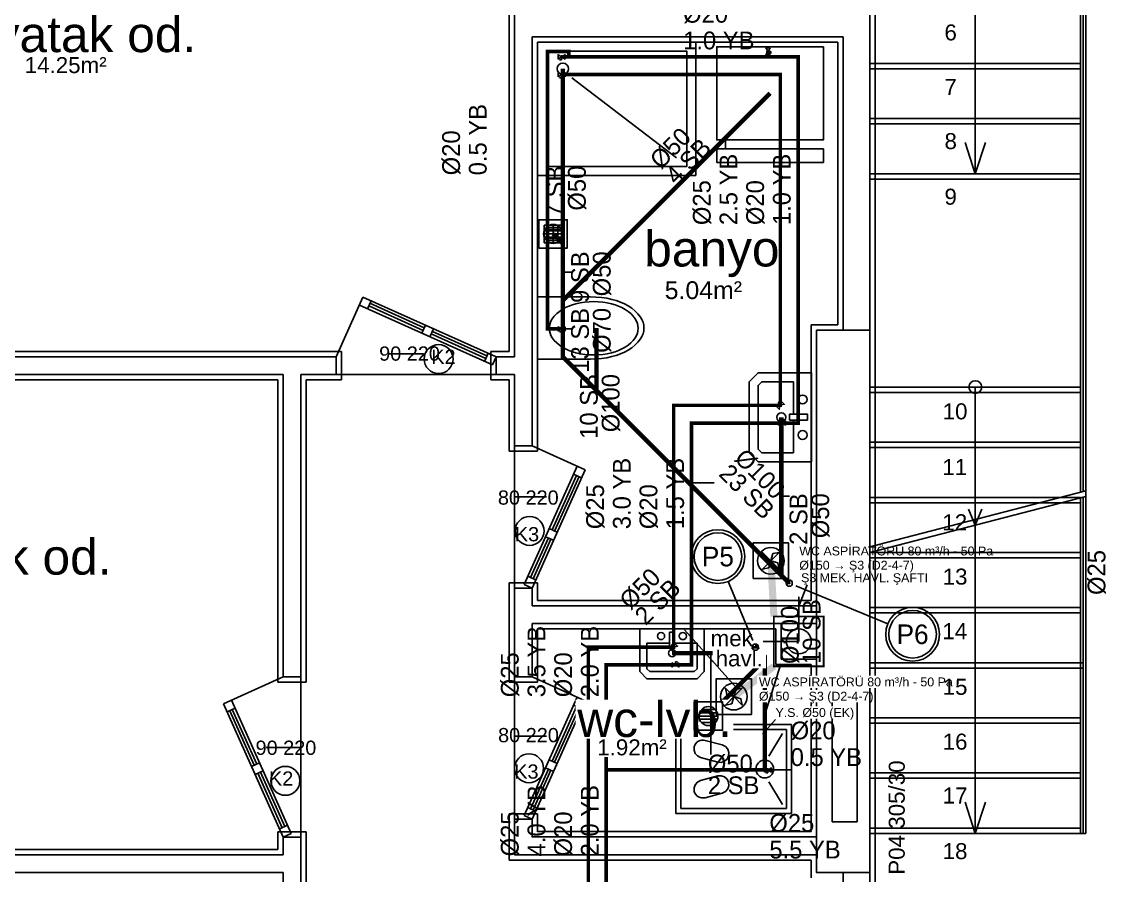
# Model space of a CAD drawing. Header units: centimetres. Extents: x -7420 to 31836, y -2 to 2802.
# Drawn here: x 10613 to 11220, y 1133 to 1613 of the extents above; entities that cross this region are included whole.
import ezdxf
from ezdxf.enums import TextEntityAlignment as Align

# ---------------------------------------------------------------- set-up
doc = ezdxf.new("R2010")
doc.units = ezdxf.units.CM
doc.linetypes.add('BASMA HATTI', pattern=[31, 25, -6])
doc.linetypes.add('PISSU HATTI', pattern=[26, 20, -6])
for name, color, linetype in [('ROTAS-CIHAZ', 135, 'CONTINUOUS'), ('ROTAS-HAVALANDIRMA', 30, 'CONTINUOUS'), ('ROTAS-HAVALANDIRMA-YAZI', 30, 'CONTINUOUS'), ('ROTAS-MIMARI', 8, 'CONTINUOUS'), ('ROTAS-MIMARI-KOLON', 8, 'CONTINUOUS'), ('ROTAS-MIMARI-YAZI', 8, 'CONTINUOUS'), ('ROTAS-PISSU-BORU-TAVANDAN', 6, 'PISSU HATTI'), ('ROTAS-PISSU-KOLONNO', 211, 'CONTINUOUS'), ('ROTAS-SEMBOL-KILAVUZ', 8, 'Continuous'), ('ROTAS-SICAKSU-BORU', 1, 'BASMA HATTI'), ('ROTAS-SOGUKSU-BORU', 5, 'CONTINUOUS'), ('ROTAS-TEFRIS', 15, 'CONTINUOUS')]:
    doc.layers.add(name, color=color, linetype=linetype)
doc.styles.add('ROTAS', font='arial.ttf')

# ---------------------------------------------------------------- blocks, each defined once
blk = doc.blocks.new('ROTAS-PIS-SU-CAP-SB')
for tag, p in [('PSCP_001', (0.833, 1.29)), ('PS_001', (0.833, 0.066))]:
    blk.add_attdef(tag, p, '', height=1)
blk = doc.blocks.new('ROTAS-YER-SUZGECI-PLAN')
for p, q in [((-6.67, 0), (6.67, 0)), ((-6.27, 2.27), (6.27, 2.27)), ((-4.89, 4.53), (4.89, 4.53)), ((-6.27, -2.27), (6.27, -2.27)), ((-4.89, -4.53), (4.89, -4.53))]:
    blk.add_line(p, q)
blk.add_lwpolyline([(-10, -10), (10, -10), (10, 10), (-10, 10)], close=True)
blk.add_circle((0, 0), 6.67)
blk = doc.blocks.new('ROTAS-PIS-SU-KOLON')
h = blk.add_hatch(color=256)
h.dxf.hatch_style = 1
h.paths.add_polyline_path([(1.5, 0), (1.5, 0.4), (1.3, 0.8), (1.1, 1.1), (0.8, 1.3), (0.4, 1.5), (0, 1.5), (-0.4, 1.5), (-0.8, 1.3), (-1.1, 1.1), (-1.3, 0.8), (-1.5, 0.4), (-1.5, 0), (-1.5, -0.4), (-1.3, -0.8), (-1.1, -1.1), (-0.8, -1.3), (-0.4, -1.5), (0, -1.5), (0.4, -1.5), (0.8, -1.3), (1.1, -1.1), (1.3, -0.8), (1.5, -0.4)])
blk.add_circle((0, 0), 3.5)
blk = doc.blocks.new('ROTAS-KURESEL-VANA')
for p, q in [((0, 3.1), (0, 8)), ((0, 8), (5.4, 8))]:
    blk.add_line(p, q)
for points in [[(-9, 5.8), (-9, -5), (0, 0.4)], [(9, 5.8), (9, -5), (0, 0.4)]]:
    blk.add_lwpolyline(points, close=True)
blk.add_circle((0, 0.4), 2.71)
blk.add_attdef('CAP', text='', height=10).set_placement((-1.1, 0), align=Align.CENTER)
blk = doc.blocks.new('ROTAS-TEMIZ-SU-CAP-MB')
for tag, p in [('SOCP_001', (0.833, 4.917)), ('SO_001', (0.833, 3.417)), ('SCCP_001', (0.833, 1.917)), ('SC_001', (0.833, 0.417))]:
    blk.add_attdef(tag, p, '', height=1)
blk = doc.blocks.new('ROTAS-ASPIRATOR')
blk.add_lwpolyline([(-10, -10), (10, -10), (10, 10), (-10, 10)], close=True)
for points in [[(0, 0), (-4, 1.17), (-4.71, 4.71), (0, 0)], [(0, 0), (-1.17, -4), (-4.71, -4.71), (0, 0)], [(0, 0), (1.17, 4), (4.71, 4.71), (0, 0)], [(0, 0), (4, -1.17), (4.71, -4.71), (0, 0)]]:
    blk.add_lwpolyline(points)
blk.add_circle((0, 0), 7.5)
blk = doc.blocks.new('ROTAS-KOLON-NO-PIS-SU')
for radius in [27.5, 24.3]:
    blk.add_circle((0, 0), radius)
blk.add_attdef('K', text='', height=20).set_placement((0, 0), align=Align.MIDDLE_CENTER)

msp = doc.modelspace()

# ---------------------------------------------------------------- linework, layer by layer
at = {"layer": 'ROTAS-HAVALANDIRMA', "const_width": 4}
for points in [[(11036.41, 1278.24), (11034.67, 1309.58)], [(11036.41, 1250.24), (11013.83, 1233.16)]]:
    msp.add_lwpolyline(points, dxfattribs=at)
at = {"layer": 'ROTAS-HAVALANDIRMA', "const_width": 1}
msp.add_lwpolyline([(11064.41, 1250.24), (11064.41, 1278.24), (11036.41, 1278.24), (11036.41, 1250.24), (11064.41, 1250.24)], close=True, dxfattribs=at)
at = {"layer": 'ROTAS-MIMARI'}
for p, q in [((11149.66, 1774.24), (11149.66, 1527.24)), ((11208.91, 1774.24), (11208.91, 1348.07)), ((11210.41, 1774.24), (11210.41, 1348.46)), ((11211.91, 1774.24), (11211.91, 1345.75)), ((11090.41, 1689.24), (11090.41, 1439.24)), ((11093.41, 1474.24), (11093.41, 1689.24)), ((10887.41, 1427.24), (10887.41, 1627.1)), ((10890.41, 1624.1), (10890.41, 1424.24)), ((11075.41, 1604.24), (10900.41, 1604.24)), ((10900.41, 1604.24), (10900.41, 1374.24)), ((11075.41, 1604.24), (11075.41, 1439.24)), ((11072.41, 1601.24), (10903.41, 1601.24)), ((10903.41, 1601.24), (10903.41, 1371.24)), ((10992.41, 1531.24), (10992.41, 1601.24)), ((11072.41, 1601.24), (11072.41, 1442.24)), ((11090.41, 1589.24), (11208.91, 1589.24)), ((11090.41, 1586.24), (11208.91, 1586.24)), ((11090.41, 1558.24), (11208.91, 1558.24)), ((11090.41, 1555.24), (11208.91, 1555.24)), ((11149.66, 1527.24), (11143.93, 1544.76)), ((11149.66, 1527.24), (11155.39, 1544.76)), ((11090.41, 1527.24), (11208.91, 1527.24)), ((11090.41, 1524.24), (11208.91, 1524.24)), ((10917.21, 1498.38), (10907.21, 1498.38)), ((10907.21, 1498.38), (10907.21, 1488.38)), ((10907.21, 1495.91), (10917.21, 1495.91)), ((10907.21, 1493.38), (10917.21, 1493.38)), ((10909.68, 1498.38), (10909.68, 1488.38)), ((10912.3, 1498.38), (10912.3, 1488.38)), ((10914.91, 1498.38), (10914.91, 1488.38)), ((10917.21, 1488.38), (10917.21, 1498.38)), ((10907.21, 1490.85), (10917.21, 1490.85)), ((10907.21, 1488.38), (10917.21, 1488.38)), ((11093.41, 1414.24), (11093.41, 1474.24)), ((10790.16, 1424.24), (10805.28, 1457.88)), ((10880.16, 1424.24), (10805.28, 1457.88)), ((10933.29, 1457.98), (10903.36, 1457.98)), ((10903.36, 1457.98), (10903.36, 1422.94)), ((10878.12, 1419.68), (10803.23, 1453.32)), ((10807.79, 1451.27), (10809.84, 1455.83)), ((10839.13, 1439.16), (10808.53, 1452.91)), ((10839.78, 1440.6), (10809.18, 1454.35)), ((10840.44, 1442.08), (10838.39, 1437.52)), ((10845, 1440.03), (10842.95, 1435.47)), ((10874.94, 1424.8), (10844.34, 1438.55)), ((11057.41, 1442.24), (11057.41, 1287.24)), ((11072.41, 1442.24), (11057.41, 1442.24)), ((10874.29, 1423.36), (10843.69, 1437.11)), ((10793.16, 1427.24), (10433.41, 1427.24)), ((10793.16, 1411.24), (10793.16, 1427.24)), ((10875.6, 1426.29), (10873.55, 1421.72)), ((10887.41, 1427.24), (10877.16, 1427.24)), ((10877.16, 1427.24), (10877.16, 1411.24)), ((10430.41, 1424.24), (10790.16, 1424.24)), ((10790.16, 1414.24), (10790.16, 1424.24)), ((10819.91, 1425.87), (10839.24, 1425.87)), ((10880.16, 1424.24), (10878.12, 1419.68)), ((10880.16, 1424.24), (10890.41, 1424.24)), ((10880.16, 1414.24), (10880.16, 1424.24)), ((10933.29, 1422.98), (10903.4, 1422.98)), ((10430.41, 1414.24), (10760.41, 1414.24)), ((10760.41, 1414.24), (10760.41, 1244.24)), ((10770.41, 1414.24), (10790.16, 1414.24)), ((10770.41, 1414.24), (10770.41, 1244.24)), ((10880.16, 1414.24), (10790.16, 1414.24)), ((10880.16, 1414.24), (10890.41, 1414.24)), ((10890.41, 1414.24), (10890.41, 1374.24)), ((11093.41, 1189.24), (11093.41, 1414.24)), ((10433.41, 1411.24), (10757.41, 1411.24)), ((10757.41, 1411.24), (10757.41, 1241.24)), ((10773.41, 1241.24), (10773.41, 1411.24)), ((10773.41, 1411.24), (10793.16, 1411.24)), ((10877.16, 1411.24), (10887.41, 1411.24)), ((10887.41, 1371.24), (10887.41, 1411.24)), ((11090.41, 1407.24), (11208.91, 1407.24)), ((11090.41, 1404.24), (11208.91, 1404.24)), ((11149.66, 1407.24), (11149.66, 1329.6)), ((10900.41, 1374.24), (10890.41, 1374.24)), ((10890.41, 1294.24), (10890.41, 1374.24)), ((10900.41, 1374.24), (10930.32, 1360.8)), ((11090.41, 1376.24), (11208.91, 1376.24)), ((11090.41, 1373.24), (11208.91, 1373.24)), ((10903.41, 1371.24), (10887.41, 1371.24)), ((10895.85, 1296.29), (10925.76, 1362.85)), ((10900.41, 1294.24), (10930.32, 1360.8)), ((10911.6, 1326.95), (10925.35, 1357.55)), ((10913.04, 1326.3), (10926.79, 1356.9)), ((10923.71, 1358.29), (10928.27, 1356.24)), ((11089.66, 1317.14), (11211.91, 1348.85)), ((10908.52, 1345.49), (10890.41, 1345.49)), ((11090.41, 1314.24), (11211.91, 1345.75)), ((11090.41, 1345.24), (11208.91, 1345.24)), ((11090.41, 1342.24), (11208.91, 1342.24)), ((11208.91, 1345.24), (11208.91, 1156.24)), ((11210.41, 1345.36), (11210.41, 1156.24)), ((11211.91, 1345.75), (11211.91, 1156.24)), ((11149.66, 1329.6), (11145.8, 1338.51)), ((11149.66, 1329.6), (11153.31, 1338.57)), ((11149.66, 1329.6), (11149.66, 1156.24)), ((10912.47, 1321.08), (10907.91, 1323.13)), ((10914.52, 1325.64), (10909.96, 1327.69)), ((10899.54, 1300.11), (10909.55, 1322.39)), ((10900.98, 1299.46), (10910.99, 1321.74)), ((11090.41, 1314.24), (11208.91, 1314.24)), ((11090.41, 1311.24), (11208.91, 1311.24)), ((10902.46, 1298.8), (10897.9, 1300.85)), ((10887.41, 1241.24), (10887.41, 1297.24)), ((10887.41, 1297.24), (10903.41, 1297.24)), ((10890.41, 1294.24), (10890.41, 1244.24)), ((10900.41, 1294.24), (10890.41, 1294.24)), ((10900.41, 1294.24), (10895.85, 1296.29)), ((10900.41, 1294.24), (10900.41, 1284.24)), ((10903.41, 1297.24), (10903.41, 1287.24)), ((10903.41, 1287.24), (11057.41, 1287.24)), ((11050.41, 1264.24), (11050.41, 1289.24)), ((11060.41, 1284.24), (10900.41, 1284.24)), ((11090.41, 1283.24), (11208.91, 1283.24)), ((11090.41, 1280.24), (11208.91, 1280.24)), ((11060.41, 1274.24), (10900.41, 1274.24)), ((10900.41, 1274.24), (10900.41, 1244.24)), ((11037.41, 1271.24), (10903.41, 1271.24)), ((10903.41, 1271.24), (10903.41, 1241.24)), ((10960.92, 1271.24), (10997.19, 1271.24)), ((10960.92, 1247.24), (10960.92, 1271.24)), ((10977.72, 1261.41), (10977.72, 1269.41)), ((10977.72, 1269.41), (10980.39, 1269.41)), ((10980.39, 1269.41), (10980.39, 1261.41)), ((10997.19, 1271.24), (10997.19, 1247.24)), ((11037.41, 1271.24), (11037.41, 1251.24)), ((11040.41, 1274.24), (11060.41, 1274.24)), ((11040.41, 1254.24), (11040.41, 1274.24)), ((11060.41, 1274.24), (11060.41, 1254.24)), ((10977.72, 1263.24), (10964.92, 1263.24)), ((10964.92, 1248.89), (10964.92, 1263.24)), ((10993.19, 1263.24), (10980.39, 1263.24)), ((10993.19, 1263.24), (10993.19, 1248.89)), ((11030.41, 1264.24), (11050.41, 1264.24)), ((10980.39, 1261.41), (10977.72, 1261.41)), ((11057.41, 1251.24), (11037.41, 1251.24)), ((11060.41, 1254.24), (11040.41, 1254.24)), ((11057.41, 1251.24), (11057.41, 1212.24)), ((11090.41, 1252.24), (11210.41, 1252.24)), ((10760.41, 1244.24), (10726.77, 1229.12)), ((10760.41, 1244.24), (10770.41, 1244.24)), ((10770.41, 1154.24), (10770.41, 1244.24)), ((10900.41, 1244.24), (10890.41, 1244.24)), ((10890.41, 1164.24), (10890.41, 1244.24)), ((10900.41, 1244.24), (10930.32, 1230.8)), ((10964.92, 1243.24), (10960.92, 1247.24)), ((10966.58, 1247.24), (10964.92, 1248.89)), ((10991.53, 1247.24), (10966.58, 1247.24)), ((10993.19, 1248.89), (10991.53, 1247.24)), ((10997.19, 1247.24), (10993.19, 1243.24)), ((11090.41, 1249.24), (11210.41, 1249.24)), ((10757.41, 1241.24), (10773.41, 1241.24)), ((10903.41, 1241.24), (10887.41, 1241.24)), ((10993.19, 1243.24), (10964.92, 1243.24)), ((10895.85, 1166.29), (10925.76, 1232.85)), ((10760.41, 1154.24), (10726.77, 1229.12)), ((10733.38, 1226.61), (10728.81, 1224.56)), ((10764.97, 1156.29), (10731.33, 1231.17)), ((10745.49, 1195.27), (10731.74, 1225.87)), ((10900.41, 1164.24), (10930.32, 1230.8)), ((10911.6, 1196.95), (10925.35, 1227.55)), ((10913.04, 1196.3), (10926.79, 1226.9)), ((10923.71, 1228.29), (10928.27, 1226.24)), ((10744.05, 1194.62), (10730.3, 1225.22)), ((11090.41, 1221.24), (11208.91, 1221.24)), ((10981.26, 1217.46), (10981.26, 1167.46)), ((11046.26, 1217.46), (10981.26, 1217.46)), ((10984.04, 1214.68), (10984.04, 1170.24)), ((11043.48, 1214.68), (10984.04, 1214.68)), ((11043.48, 1170.24), (11043.48, 1214.68)), ((11046.26, 1167.46), (11046.26, 1217.46)), ((11090.41, 1218.24), (11208.91, 1218.24)), ((10908.54, 1210.86), (10890.43, 1210.86)), ((11007.38, 1205.99), (10997.72, 1208.58)), ((11041.26, 1212.46), (11033.49, 1199.71)), ((11057.41, 1212.24), (11057.41, 1157.26)), ((10750.84, 1204.52), (10770.41, 1204.52)), ((10742.56, 1193.96), (10747.12, 1196.01)), ((10914.52, 1195.64), (10909.96, 1197.69)), ((10995.14, 1198.92), (11004.8, 1196.34)), ((10744.61, 1189.4), (10749.17, 1191.45)), ((10759.85, 1159.46), (10746.1, 1190.06)), ((10761.29, 1160.11), (10747.54, 1190.71)), ((10899.54, 1170.11), (10909.55, 1192.39)), ((10900.98, 1169.46), (10910.99, 1191.74)), ((10912.47, 1191.08), (10907.91, 1193.13)), ((11090.41, 1190.24), (11208.91, 1190.24)), ((10995.14, 1185.99), (11004.8, 1188.58)), ((11041.26, 1172.46), (11033.49, 1185.28)), ((11090.41, 1187.24), (11208.91, 1187.24)), ((11093.41, 1134.24), (11093.41, 1189.24)), ((11007.38, 1178.92), (10997.72, 1176.34)), ((11149.66, 1156.24), (11143.93, 1173.76)), ((11149.66, 1156.24), (11155.39, 1173.76)), ((10887.41, 1141.24), (10887.41, 1167.24)), ((10887.41, 1167.24), (10903.41, 1167.24)), ((10900.41, 1164.24), (10895.85, 1166.29)), ((10902.46, 1168.8), (10897.9, 1170.85)), ((10903.41, 1167.24), (10903.41, 1157.24)), ((10981.26, 1167.46), (11046.26, 1167.46)), ((10984.04, 1170.24), (11043.48, 1170.24)), ((10758.36, 1158.8), (10762.92, 1160.85)), ((10890.41, 1164.24), (10890.41, 1144.24)), ((10900.41, 1164.24), (10890.41, 1164.24)), ((10900.41, 1164.24), (10900.41, 1154.24)), ((11090.41, 1159.24), (11208.91, 1159.24)), ((10773.41, 1157.24), (10757.41, 1157.24)), ((10757.41, 1157.24), (10757.41, 1152.24)), ((10760.41, 1154.24), (10764.97, 1156.29)), ((10760.41, 1154.24), (10760.41, 1144.24)), ((10760.41, 1154.24), (10770.41, 1154.24)), ((10770.41, 1154.24), (10770.41, 1124.24)), ((10773.41, 1149.24), (10773.41, 1157.24)), ((11060.41, 1154.26), (10900.41, 1154.26)), ((10903.41, 1157.26), (11057.41, 1157.26)), ((11090.41, 1156.24), (11210.41, 1156.24)), ((11208.91, 1156.24), (11211.91, 1156.24)), ((10757.41, 1147.24), (10438.41, 1147.24)), ((10757.41, 1152.24), (10757.41, 1147.24)), ((10773.41, 1134.24), (10773.41, 1149.24)), ((10435.41, 1144.24), (10760.41, 1144.24)), ((11057.41, 1141.26), (10887.41, 1141.26)), ((11060.41, 1144.26), (10890.41, 1144.26)), ((11057.41, 1141.26), (11057.41, 1131.24)), ((10435.41, 1134.24), (10760.41, 1134.24)), ((10760.41, 1134.24), (10760.41, 1124.24)), ((10773.41, 1121.24), (10773.41, 1134.24)), ((11075.41, 1134.24), (11075.41, 1104.24)), ((11090.41, 1134.24), (11090.41, 1104.24)), ((11093.41, 1101.24), (11093.41, 1134.24))]:
    msp.add_line(p, q, dxfattribs=at)
for points in [[(10903.41, 1601.24), (10992.41, 1601.24), (10992.41, 1526.24), (10903.41, 1526.24), (10903.41, 1601.24)], [(10908.41, 1596.24), (10987.41, 1596.24), (10987.41, 1531.24), (10908.41, 1531.24), (10908.41, 1596.24)], [(11064.25, 1598.61), (11004.25, 1598.61), (11004.25, 1546.26), (11064.25, 1546.26), (11064.25, 1598.61)], [(10981.68, 1536.24), (10922.68, 1581.24)], [(11009.25, 1546.26), (11009.25, 1541.26)], [(11064.25, 1541.26), (11004.25, 1541.26), (11004.25, 1533.61), (11064.25, 1533.61), (11064.25, 1541.26)], [(10945.33, 1456.54), (10942.35, 1457.17), (10939.35, 1457.62), (10936.33, 1457.89), (10933.29, 1457.98)], [(10954.5, 1452.85), (10952.31, 1454.02), (10950.05, 1455.03), (10947.72, 1455.87), (10945.33, 1456.54)], [(10917.37, 1450.92), (10915.74, 1449.82), (10914.25, 1448.56), (10912.89, 1447.15), (10911.69, 1445.59)], [(10925.03, 1454.09), (10923.03, 1453.51), (10921.08, 1452.79), (10919.19, 1451.92), (10917.37, 1450.92)], [(10935.05, 1455.31), (10932.52, 1455.24), (10930, 1455.01), (10927.5, 1454.62), (10925.03, 1454.09)], [(10945.06, 1454.09), (10942.59, 1454.62), (10940.09, 1455.01), (10937.58, 1455.24), (10935.05, 1455.31)], [(10952.72, 1450.92), (10950.9, 1451.92), (10949.01, 1452.79), (10947.06, 1453.51), (10945.06, 1454.09)], [(10958.4, 1445.59), (10957.2, 1447.15), (10955.85, 1448.56), (10954.35, 1449.82), (10952.72, 1450.92)], [(10961.33, 1446.6), (10959.88, 1448.43), (10958.25, 1450.09), (10956.45, 1451.57), (10954.5, 1452.85)], [(10911.69, 1445.59), (10910.98, 1444.38), (10910.47, 1443.08), (10910.15, 1441.72), (10910.05, 1440.31)], [(10960.05, 1440.31), (10959.94, 1441.72), (10959.63, 1443.08), (10959.11, 1444.38), (10958.4, 1445.59)], [(10963.29, 1440.48), (10963.16, 1442.11), (10962.79, 1443.69), (10962.18, 1445.2), (10961.33, 1446.6)], [(10910.05, 1440.31), (10910.15, 1438.91), (10910.47, 1437.55), (10910.98, 1436.25), (10911.69, 1435.03)], [(10958.4, 1435.03), (10959.11, 1436.25), (10959.63, 1437.55), (10959.94, 1438.91), (10960.05, 1440.31)], [(10961.33, 1434.35), (10962.18, 1435.76), (10962.79, 1437.26), (10963.16, 1438.85), (10963.29, 1440.48)], [(11090.41, 1439.24), (11060.41, 1439.24)], [(11060.41, 1134.24), (11060.41, 1439.24)], [(11090.41, 1134.24), (11090.41, 1439.24)], [(10911.69, 1435.03), (10912.89, 1433.48), (10914.25, 1432.07), (10915.74, 1430.8), (10917.37, 1429.71)], [(10952.72, 1429.71), (10954.35, 1430.8), (10955.85, 1432.07), (10957.2, 1433.48), (10958.4, 1435.03)], [(10954.5, 1428.1), (10956.45, 1429.39), (10958.25, 1430.86), (10959.88, 1432.52), (10961.33, 1434.35)], [(10917.37, 1429.71), (10919.19, 1428.7), (10921.08, 1427.84), (10923.03, 1427.12), (10925.03, 1426.54)], [(10925.03, 1426.54), (10927.5, 1426), (10930, 1425.62), (10932.52, 1425.39), (10935.05, 1425.31)], [(10935.05, 1425.31), (10937.58, 1425.39), (10940.09, 1425.62), (10942.59, 1426), (10945.06, 1426.54)], [(10945.06, 1426.54), (10947.06, 1427.12), (10949.01, 1427.84), (10950.9, 1428.7), (10952.72, 1429.71)], [(10945.33, 1424.41), (10947.72, 1425.08), (10950.05, 1425.92), (10952.31, 1426.93), (10954.5, 1428.1)], [(10933.29, 1422.98), (10936.33, 1423.07), (10939.35, 1423.34), (10942.35, 1423.79), (10945.33, 1424.41)], [(11057.51, 1415.27), (11057.51, 1365.27), (11027.51, 1365.27), (11022.51, 1370.27), (11022.51, 1410.27), (11027.51, 1415.27), (11057.51, 1415.27)], [(11047.51, 1370.27), (11029.58, 1370.27), (11027.51, 1372.35), (11027.51, 1408.2), (11029.58, 1410.27), (11047.51, 1410.27)], [(11047.51, 1392.08), (11047.51, 1410.27)], [(11055.22, 1388.73), (11045.22, 1388.73), (11045.22, 1392.08), (11055.22, 1392.08), (11055.22, 1388.73)], [(11047.51, 1370.27), (11047.51, 1388.73)], [(10997.72, 1208.58), (10996.75, 1208.74), (10995.78, 1208.71), (10994.83, 1208.49), (10993.93, 1208.08), (10993.13, 1207.51), (10992.46, 1206.8), (10991.95, 1205.97), (10991.6, 1205.05)], [(10991.6, 1205.05), (10991.48, 1203.07), (10992.1, 1201.25), (10993.36, 1199.81), (10995.14, 1198.92)], [(11004.8, 1196.34), (11006.78, 1196.21), (11008.59, 1196.83), (11010.04, 1198.09), (11010.92, 1199.87), (11011.04, 1201.85), (11010.42, 1203.67), (11009.16, 1205.11), (11007.38, 1205.99)], [(10995.14, 1185.99), (10993.36, 1185.11), (10992.1, 1183.67), (10991.48, 1181.85), (10991.6, 1179.87)], [(11007.38, 1178.92), (11009.16, 1179.81), (11010.42, 1181.25), (11011.04, 1183.07), (11010.92, 1185.05), (11010.04, 1186.83), (11008.59, 1188.08), (11006.78, 1188.71), (11004.8, 1188.58)], [(10991.6, 1179.87), (10991.95, 1178.95), (10992.46, 1178.12), (10993.13, 1177.41), (10993.93, 1176.83), (10994.83, 1176.43), (10995.78, 1176.21), (10996.75, 1176.18), (10997.72, 1176.34)], [(11090.41, 1134.24), (11060.41, 1134.24)]]:
    msp.add_lwpolyline(points, dxfattribs=at)
for centre, radius in [((10917.68, 1586.24), 3.16), ((10847.84, 1423.03), 8.14), ((11149.66, 1407.24), 3.6), ((11052.51, 1400.27), 2.52), ((11040.55, 1390.27), 2.52), ((11052.51, 1380.27), 2.52), ((10899.01, 1326.36), 8.14), ((10972.92, 1267.24), 2.02), ((10985.19, 1267.24), 2.02), ((11050.41, 1264.24), 7), ((10979.16, 1257.67), 2.02), ((10898.67, 1192.9), 8.14), ((11031.26, 1192.46), 5), ((10761.62, 1185.82), 8.14)]:
    msp.add_circle(centre, radius, dxfattribs=at)
at = {"layer": 'ROTAS-MIMARI-KOLON'}
for points in [[(11090.41, 1439.24), (11060.41, 1439.24), (11060.41, 1134.24), (11090.41, 1134.24), (11090.41, 1439.24)], [(11083.22, 1162.84), (11083.22, 1231.81), (11069.25, 1231.81), (11069.25, 1162.84), (11083.22, 1162.84)]]:
    msp.add_lwpolyline(points, dxfattribs=at)
at = {"layer": 'ROTAS-PISSU-BORU-TAVANDAN', "const_width": 2.5}
for points in [[(10917.68, 1586.24), (10917.68, 1487.92)], [(11034.25, 1572.43), (10917.68, 1455.86)], [(10912.21, 1493.38), (10917.68, 1487.92)], [(10917.68, 1487.92), (10917.68, 1455.86)], [(10917.68, 1455.86), (10917.68, 1424.32), (10936.67, 1405.33)], [(10936.67, 1440.48), (10936.67, 1405.33)], [(10936.67, 1405.33), (11040.55, 1301.45)], [(11040.55, 1390.27), (11040.55, 1301.45)], [(11040.55, 1301.45), (11045, 1297)], [(10979.16, 1257.67), (11022.67, 1257.67), (11026, 1261)], [(11031.26, 1253.96), (11031.26, 1255.74), (11026, 1261)], [(10999.55, 1222.25), (11031.26, 1253.96)], [(11031.26, 1192.46), (11031.26, 1253.96)]]:
    msp.add_lwpolyline(points, dxfattribs=at)
at = {"layer": 'ROTAS-PISSU-KOLONNO'}
for p, q in [((11024.47, 1264.7), (11010.69, 1297.96)), ((11048.7, 1295.47), (11100.43, 1274.04))]:
    msp.add_line(p, q, dxfattribs=at)
at = {"layer": 'ROTAS-SEMBOL-KILAVUZ'}
for p, q in [((10922.33, 1471.89), (10917.68, 1471.89)), ((10922.33, 1440.09), (10917.68, 1440.09)), ((11002.85, 1353.39), (10988.61, 1353.39)), ((11045.2, 1345.86), (11040.55, 1345.86)), ((11055.02, 1296.12), (11050.41, 1284.02)), ((11045.83, 1192), (10987.5, 1192))]:
    msp.add_line(p, q, dxfattribs=at)
at = {"layer": 'ROTAS-SICAKSU-BORU', "const_width": 2}
msp.add_lwpolyline([(11165, 363), (11108, 363), (11108, 685), (11172, 685), (11172, 707), (11170, 707), (11170, 695), (10984, 695), (10984, 939), (10932, 939), (10932, 1261), (10980, 1261), (10980, 1397), (11040, 1397), (11040, 1583), (10917, 1583)], dxfattribs=at)
at = {"layer": 'ROTAS-SOGUKSU-BORU', "const_width": 2}
for points in [[(10917, 1440), (10909, 1440), (10909, 1596), (10921, 1596), (10921, 1593)], [(11033, 1596), (11033, 1593)], [(11165, 373), (11118, 373), (11118, 675), (11182, 675), (11182, 717), (11160, 717), (11160, 705), (10994, 705), (10994, 949), (10942, 949), (10942, 1251), (10990, 1251), (10990, 1387), (11050, 1387), (11050, 1593), (10917, 1593)], [(11033, 1192), (10942, 1192)]]:
    msp.add_lwpolyline(points, dxfattribs=at)

# ---------------------------------------------------------------- block references
at = {"layer": 'ROTAS-TEFRIS'}
ref = msp.add_blockref('ROTAS-TEMIZ-SU-CAP-MB', (10977, 1593), dxfattribs=dict(at, xscale=10, yscale=10))
ref.add_attrib('SCCP_001', 'Ø20', (10985.33, 1612.17), dxfattribs={"height": 10})
ref.add_attrib('SC_001', '1.0 YB', (10985.33, 1597.17), dxfattribs={"height": 10})
ref.add_attrib('SO_001', '1.5 YB', (10985.33, 1627.17), dxfattribs={"height": 10})
ref.add_attrib('SOCP_001', 'Ø20', (10985.33, 1642.17), dxfattribs={"height": 10})
for p, xscale, yscale, rotation in [((11033, 1596), 0.22, 0.22, -90), ((10917, 1593), 0.22, 0.22, 180), ((10917, 1583), 0.22, 0.22, 180), ((10917, 1440), 0.22, 0.22, 180), ((11040, 1397), 0.21999999999999997, 0.21999999999999997, 44.99999999999999), ((10980, 1261), 0.21999999999999997, 0.21999999999999997, 44.99999999999999), ((11033, 1192), 0.22, 0.22, 180)]:
    msp.add_blockref('ROTAS-KURESEL-VANA', p, dxfattribs=dict(at, xscale=xscale, yscale=yscale, rotation=rotation))
ref = msp.add_blockref('ROTAS-TEMIZ-SU-CAP-MB', (10909, 1518), dxfattribs=dict(at, xscale=10, yscale=10, rotation=90))
ref.add_attrib('SO_001', '0.5 YB', (10874.83, 1526.33), dxfattribs={"height": 10, "rotation": 90})
ref.add_attrib('SOCP_001', 'Ø20', (10859.83, 1526.33), dxfattribs={"height": 10, "rotation": 90})
ref = msp.add_blockref('ROTAS-PIS-SU-CAP-SB', (10975.96, 1514.15), dxfattribs=dict(at, xscale=10, yscale=10, rotation=45.00000000000716))
ref.add_attrib('PSCP_001', 'Ø50', (10972.74, 1529.16), dxfattribs={"height": 10, "rotation": 45})
ref.add_attrib('PS_001', '4 SB', (10981.39, 1520.5), dxfattribs={"height": 10, "rotation": 45})
ref = msp.add_blockref('ROTAS-TEMIZ-SU-CAP-MB', (11050, 1490), dxfattribs=dict(at, xscale=10, yscale=10, rotation=90))
ref.add_attrib('SCCP_001', 'Ø20', (11030.83, 1498.33), dxfattribs={"height": 10, "rotation": 90})
ref.add_attrib('SC_001', '1.0 YB', (11045.83, 1498.33), dxfattribs={"height": 10, "rotation": 90})
ref.add_attrib('SO_001', '2.5 YB', (11015.83, 1498.33), dxfattribs={"height": 10, "rotation": 90})
ref.add_attrib('SOCP_001', 'Ø25', (11000.83, 1498.33), dxfattribs={"height": 10, "rotation": 90})
ref = msp.add_blockref('ROTAS-PIS-SU-CAP-SB', (10917.68, 1540.08), dxfattribs=dict(at, xscale=10, yscale=10, rotation=-90))
ref.add_attrib('PSCP_001', 'Ø50', dxfattribs={"height": 10, "rotation": 90}).set_placement((10930.57, 1531.74), align=Align.RIGHT)
ref.add_attrib('PS_001', '7 SB', dxfattribs={"height": 10, "rotation": 90}).set_placement((10918.33, 1531.74), align=Align.RIGHT)
for name, p, xscale, yscale in [('ROTAS-YER-SUZGECI-PLAN', (10912.21, 1493.38), 0.8, 0.8), ('ROTAS-KURESEL-VANA', (11041, 1387), 0.22, 0.22), ('ROTAS-PIS-SU-KOLON', (11045, 1297), 0.5, 0.5), ('ROTAS-KURESEL-VANA', (10981, 1251), 0.22, 0.22)]:
    msp.add_blockref(name, p, dxfattribs=dict(at, xscale=xscale, yscale=yscale))
ref = msp.add_blockref('ROTAS-PIS-SU-CAP-SB', (10931.68, 1491.89), dxfattribs=dict(at, xscale=10, yscale=10, rotation=-90))
ref.add_attrib('PSCP_001', 'Ø50', dxfattribs={"height": 10, "rotation": 90}).set_placement((10944.57, 1483.55), align=Align.RIGHT)
ref.add_attrib('PS_001', '9 SB', dxfattribs={"height": 10, "rotation": 90}).set_placement((10932.33, 1483.55), align=Align.RIGHT)
ref = msp.add_blockref('ROTAS-PIS-SU-CAP-SB', (10931.68, 1460.09), dxfattribs=dict(at, xscale=10, yscale=10, rotation=-90))
ref.add_attrib('PSCP_001', 'Ø70', dxfattribs={"height": 10, "rotation": 90}).set_placement((10944.57, 1451.76), align=Align.RIGHT)
ref.add_attrib('PS_001', '13 SB', dxfattribs={"height": 10, "rotation": 90}).set_placement((10932.33, 1451.76), align=Align.RIGHT)
ref = msp.add_blockref('ROTAS-PIS-SU-CAP-SB', (10936.67, 1422.91), dxfattribs=dict(at, xscale=10, yscale=10, rotation=-90))
ref.add_attrib('PSCP_001', 'Ø100', dxfattribs={"height": 10, "rotation": 90}).set_placement((10949.56, 1414.57), align=Align.RIGHT)
ref.add_attrib('PS_001', '10 SB', dxfattribs={"height": 10, "rotation": 90}).set_placement((10937.32, 1414.57), align=Align.RIGHT)
ref = msp.add_blockref('ROTAS-PIS-SU-CAP-SB', (10998.51, 1363.29), dxfattribs=dict(at, xscale=10, yscale=10, rotation=-45.00000000000803))
ref.add_attrib('PSCP_001', 'Ø100', (11013.52, 1366.52), dxfattribs={"height": 10, "rotation": 315})
ref.add_attrib('PS_001', '23 SB', (11004.86, 1357.86), dxfattribs={"height": 10, "rotation": 315})
ref = msp.add_blockref('ROTAS-TEMIZ-SU-CAP-MB', (10990, 1319), dxfattribs=dict(at, xscale=10, yscale=10, rotation=90))
ref.add_attrib('SCCP_001', 'Ø20', (10970.83, 1327.33), dxfattribs={"height": 10, "rotation": 90})
ref.add_attrib('SC_001', '1.5 YB', (10985.83, 1327.33), dxfattribs={"height": 10, "rotation": 90})
ref.add_attrib('SO_001', '3.0 YB', (10955.83, 1327.33), dxfattribs={"height": 10, "rotation": 90})
ref.add_attrib('SOCP_001', 'Ø25', (10940.83, 1327.33), dxfattribs={"height": 10, "rotation": 90})
ref = msp.add_blockref('ROTAS-PIS-SU-CAP-SB', (11054.55, 1355.86), dxfattribs=dict(at, xscale=10, yscale=10, rotation=-90))
ref.add_attrib('PSCP_001', 'Ø50', dxfattribs={"height": 10, "rotation": 90}).set_placement((11067.45, 1347.53), align=Align.RIGHT)
ref.add_attrib('PS_001', '2 SB', dxfattribs={"height": 10, "rotation": 90}).set_placement((11055.2, 1347.53), align=Align.RIGHT)
ref = msp.add_blockref('ROTAS-TEMIZ-SU-CAP-MB', (11272, 1282), dxfattribs=dict(at, xscale=10, yscale=10, rotation=90))
ref.add_attrib('SCCP_001', 'Ø25', (11252.83, 1290.33), dxfattribs={"height": 10, "rotation": 90})
ref.add_attrib('SC_001', '3.0 YB', (11267.83, 1290.33), dxfattribs={"height": 10, "rotation": 90})
ref.add_attrib('SO_001', '5.0 YB', (11237.83, 1290.33), dxfattribs={"height": 10, "rotation": 90})
ref.add_attrib('SOCP_001', 'Ø25', (11222.83, 1290.33), dxfattribs={"height": 10, "rotation": 90})
ref = msp.add_blockref('ROTAS-KOLON-NO-PIS-SU', (11004.9, 1311.93), dxfattribs=dict(at, xscale=0.55, yscale=0.55))
ref.add_attrib('K', 'P5', dxfattribs={"height": 11}).set_placement((11004.9, 1311.93), align=Align.MIDDLE_CENTER)
msp.add_blockref('ROTAS-ASPIRATOR', (11034.67, 1309.58), dxfattribs=at)
ref = msp.add_blockref('ROTAS-PIS-SU-CAP-SB', (10958.84, 1266.39), dxfattribs=dict(at, xscale=10, yscale=10, rotation=45))
ref.add_attrib('PSCP_001', 'Ø50', (10955.61, 1281.4), dxfattribs={"height": 10, "rotation": 45})
ref.add_attrib('PS_001', '2 SB', (10964.27, 1272.74), dxfattribs={"height": 10, "rotation": 45})
ref = msp.add_blockref('ROTAS-PIS-SU-CAP-SB', (11063.26, 1243.21), dxfattribs=dict(at, xscale=10, yscale=10, rotation=90))
ref.add_attrib('PSCP_001', 'Ø100', (11050.36, 1251.54), dxfattribs={"height": 10, "rotation": 90})
ref.add_attrib('PS_001', '10 SB', (11062.61, 1251.54), dxfattribs={"height": 10, "rotation": 90})
ref = msp.add_blockref('ROTAS-KOLON-NO-PIS-SU', (11114.41, 1268.25), dxfattribs=dict(at, xscale=0.55, yscale=0.55))
ref.add_attrib('K', 'P6', dxfattribs={"height": 11}).set_placement((11114.41, 1268.25), align=Align.MIDDLE_CENTER)
ref = msp.add_blockref('ROTAS-PIS-SU-CAP-SB', (10990.91, 1177.67), dxfattribs=dict(at, xscale=10, yscale=10))
ref.add_attrib('PSCP_001', 'Ø50', (10999.25, 1190.57), dxfattribs={"height": 10})
ref.add_attrib('PS_001', '2 SB', (10999.25, 1178.33), dxfattribs={"height": 10})
ref = msp.add_blockref('ROTAS-TEMIZ-SU-CAP-MB', (10942, 1135), dxfattribs=dict(at, xscale=10, yscale=10, rotation=90))
ref.add_attrib('SCCP_001', 'Ø20', (10922.83, 1143.33), dxfattribs={"height": 10, "rotation": 90})
ref.add_attrib('SC_001', '2.0 YB', (10937.83, 1143.33), dxfattribs={"height": 10, "rotation": 90})
ref.add_attrib('SO_001', '4.0 YB', (10907.83, 1143.33), dxfattribs={"height": 10, "rotation": 90})
ref.add_attrib('SOCP_001', 'Ø25', (10892.83, 1143.33), dxfattribs={"height": 10, "rotation": 90})
ref = msp.add_blockref('ROTAS-TEMIZ-SU-CAP-MB', (11025.5, 1108), dxfattribs=dict(at, xscale=10, yscale=10))
ref.add_attrib('SO_001', '5.5 YB', (11033.83, 1142.17), dxfattribs={"height": 10})
ref.add_attrib('SOCP_001', 'Ø25', (11033.83, 1157.17), dxfattribs={"height": 10})

# ---------------------------------------------------------------- texts
at = {"layer": 'ROTAS-HAVALANDIRMA-YAZI', "style": 'ROTAS'}
for s, p in [('WC ASPİRATÖRÜ 80 m³/h - 50 Pa', (11050.67, 1312.58)), ('Ø150 → Ş3 (D2-4-7)', (11050.67, 1304.58))]:
    msp.add_text(s, height=5, dxfattribs=at).set_placement(p)
msp.add_text('Ş3 MEK. HAVL. ŞAFTI', height=5, dxfattribs=at).set_placement((11087.37, 1297.54), align=Align.CENTER)
at = {"layer": 'ROTAS-MIMARI-YAZI', "style": 'ROTAS'}
for s, height, p in [('yatak od.', 20, (10654.82, 1605.59)), ('6', 9, (11135.81, 1606.7)), ('14.25m²', 9, (10638.05, 1588.31)), ('7', 9, (11135.81, 1576.08)), ('8', 9, (11135.84, 1545.55)), ('9', 9, (11135.81, 1514.31)), ('banyo', 20, (11001.5, 1485.08)), ('5.04m²', 10, (10996.72, 1461.75)), ('90 220', 8, (10831.46, 1426.09)), ('K2', 8, (10850.52, 1424.3)), ('10', 9, (11138.29, 1393.6)), ('11', 9, (11138.13, 1362.28)), ('80 220', 8, (10898.25, 1345.13)), ('12', 9, (11138.13, 1331.23)), ('yatak od.', 20, (10607.17, 1311.79)), ('K3', 8, (10897.52, 1324.52)), ('13', 9, (11138.29, 1300.67)), ('14', 9, (11138.13, 1269.99)), ('15', 9, (11138.29, 1238.7)), ('80 220', 8, (10898.35, 1211.54)), ('90 220', 8, (10761.94, 1204.43)), ('16', 9, (11138.29, 1207.87)), ('K2', 8, (10759.24, 1187.14)), ('K3', 8, (10897.18, 1191.05)), ('17', 9, (11138.31, 1177.58)), ('18', 9, (11138.29, 1146.28))]:
    msp.add_text(s, height=height, dxfattribs=at).set_placement(p, align=Align.MIDDLE_CENTER)
msp.add_text('P04 305/30', height=9, rotation=90, dxfattribs=at).set_placement((11105.48, 1165.17), align=Align.MIDDLE_CENTER)

# ---------------------------------------------------------------- next in the draw order: wipeouts: each hides what was drawn before it
for points in [[(11031.86, 1249.18), (11001.96, 1249.18), (11001.96, 1260.18), (11031.86, 1260.18)], [(11118.87, 1237.94), (11026.97, 1237.94), (11026.97, 1244.94), (11118.87, 1244.94)], [(11013.67, 1209.48), (10924.87, 1209.48), (10924.87, 1231.48), (11013.67, 1231.48)], [(11078.57, 1220.73), (11036.27, 1220.73), (11036.27, 1227.73), (11078.57, 1227.73)]]:
    msp.add_wipeout(points)

# ---------------------------------------------------------------- next in the draw order: linework, layer by layer
at = {"layer": 'ROTAS-SEMBOL-KILAVUZ'}
for p, q in [((10986.13, 1270.72), (11015.4, 1238.1)), ((11000.91, 1200.57), (11000.91, 1257.67)), ((11037.27, 1220.3), (11030.04, 1212.03))]:
    msp.add_line(p, q, dxfattribs=at)

# ---------------------------------------------------------------- next in the draw order: block references
at = {"layer": 'ROTAS-TEFRIS'}
ref = msp.add_blockref('ROTAS-TEMIZ-SU-CAP-MB', (10942, 1224.5), dxfattribs=dict(at, xscale=10, yscale=10, rotation=90))
ref.add_attrib('SCCP_001', 'Ø20', (10922.83, 1232.83), dxfattribs={"height": 10, "rotation": 90})
ref.add_attrib('SC_001', '2.0 YB', (10937.83, 1232.83), dxfattribs={"height": 10, "rotation": 90})
ref.add_attrib('SO_001', '3.5 YB', (10907.83, 1232.83), dxfattribs={"height": 10, "rotation": 90})
ref.add_attrib('SOCP_001', 'Ø25', (10892.83, 1232.83), dxfattribs={"height": 10, "rotation": 90})
for name, p, xscale, yscale in [('ROTAS-PIS-SU-KOLON', (11026, 1261), 0.5, 0.5), ('ROTAS-YER-SUZGECI-PLAN', (10999.55, 1222.25), 0.8, 0.8)]:
    msp.add_blockref(name, p, dxfattribs=dict(at, xscale=xscale, yscale=yscale))
msp.add_blockref('ROTAS-ASPIRATOR', (11013.83, 1233.16), dxfattribs=at)
ref = msp.add_blockref('ROTAS-TEMIZ-SU-CAP-MB', (11037.5, 1160), dxfattribs=dict(at, xscale=10, yscale=10))
ref.add_attrib('SO_001', '0.5 YB', (11045.83, 1194.17), dxfattribs={"height": 10})
ref.add_attrib('SOCP_001', 'Ø20', (11045.83, 1209.17), dxfattribs={"height": 10})

# ---------------------------------------------------------------- next in the draw order: texts
at = {"layer": 'ROTAS-MIMARI-YAZI', "style": 'ROTAS'}
for s, p in [('mek.', (11014.41, 1265.99)), ('havl.', (11016.91, 1254.68))]:
    msp.add_text(s, height=9, dxfattribs=at).set_placement(p, align=Align.MIDDLE_CENTER)

# ---------------------------------------------------------------- next in the draw order: wipeouts: each hides what was drawn before it
for points in [[(11084.77, 1229.94), (11026.97, 1229.94), (11026.97, 1236.94), (11084.77, 1236.94)], [(10974.31, 1199.16), (10938.83, 1199.16), (10938.83, 1210.16), (10974.31, 1210.16)]]:
    msp.add_wipeout(points)

# ---------------------------------------------------------------- next in the draw order: linework, layer by layer
at = {"layer": 'ROTAS-SEMBOL-KILAVUZ'}
msp.add_line((11040.36, 1251.54), (11031.26, 1223.21), dxfattribs=at)

# ---------------------------------------------------------------- next in the draw order: texts
at = {"layer": 'ROTAS-CIHAZ', "style": 'ROTAS'}
msp.add_text('Y.S. Ø50 (EK)', height=5, dxfattribs=at).set_placement((11037.27, 1221.73))
at = {"layer": 'ROTAS-HAVALANDIRMA-YAZI', "style": 'ROTAS'}
for s, p in [('WC ASPİRATÖRÜ 80 m³/h - 50 Pa', (11027.97, 1238.94)), ('Ø150 → Ş3 (D2-4-7)', (11027.97, 1230.94))]:
    msp.add_text(s, height=5, dxfattribs=at).set_placement(p)
at = {"layer": 'ROTAS-MIMARI-YAZI', "style": 'ROTAS'}
for s, height, p in [('wc-lvb.', 20, (10969.27, 1220.48)), ('1.92m²', 9, (10956.57, 1204.66))]:
    msp.add_text(s, height=height, dxfattribs=at).set_placement(p, align=Align.MIDDLE_CENTER)

doc.saveas('drawing.dxf')
